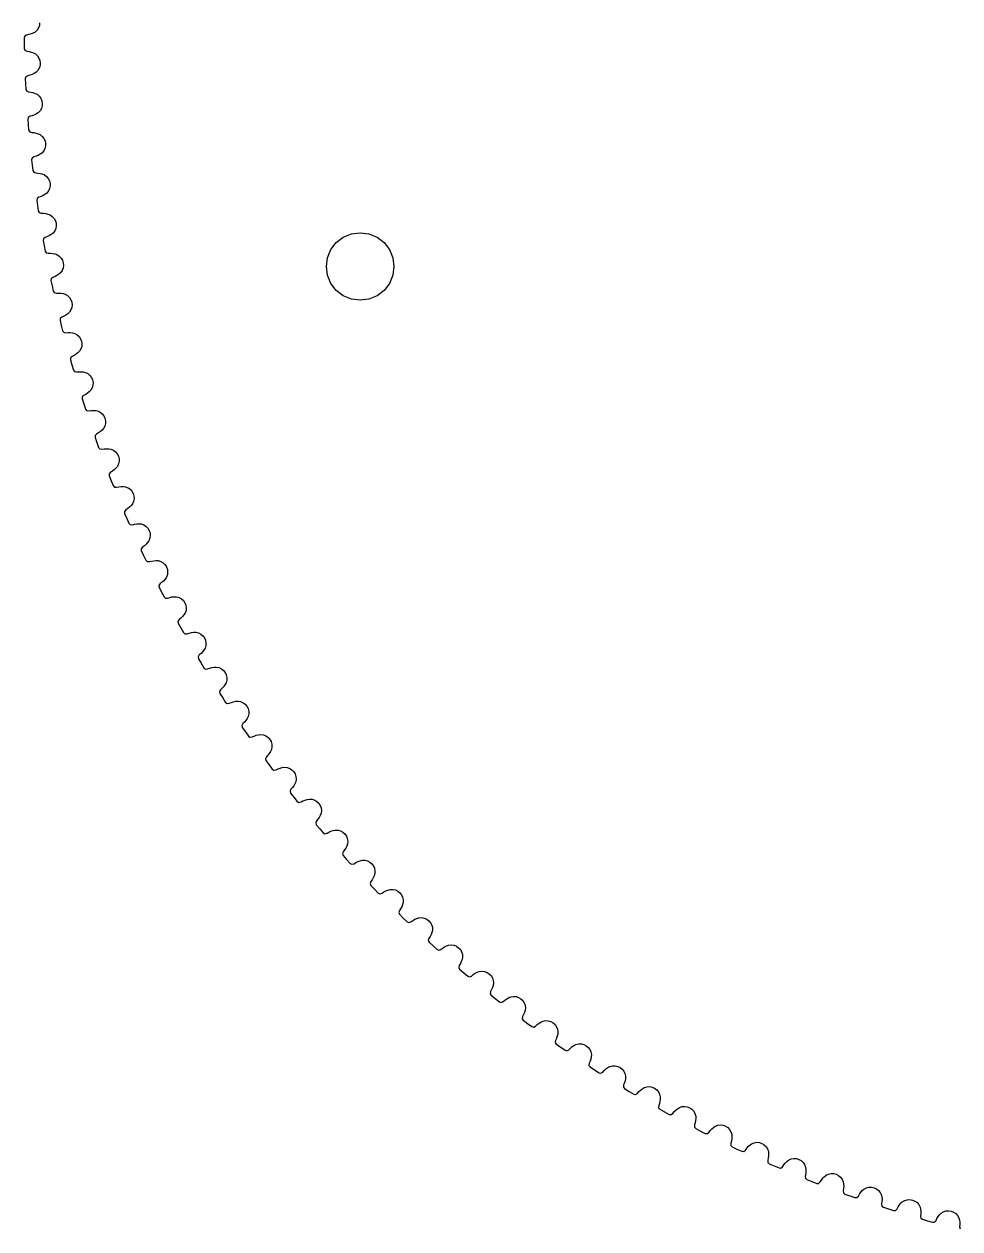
# Model space of a CAD drawing. Header units: metres. Extents: x -61 to 61, y -61 to 61.
# Drawn here: x -60.9 to -15.1, y -58.9 to -0.1 of the extents above; entities that cross this region are included whole.
import ezdxf

# ---------------------------------------------------------------- set-up
doc = ezdxf.new("R2010")
doc.units = ezdxf.units.M

msp = doc.modelspace()

# ---------------------------------------------------------------- linework, layer by layer
for p, q in [((-60.097, 0), (-60.1115, -0.12726)), ((-60.6231, -0.57855), (-60.731, -0.5983)), ((-60.5184, -0.54715), (-60.6231, -0.57855)), ((-60.4177, -0.50464), (-60.5184, -0.54715)), ((-60.3217, -0.45155), (-60.4177, -0.50464)), ((-60.2246, -0.35822), (-60.3217, -0.45155)), ((-60.1542, -0.2484), (-60.2246, -0.35822)), ((-60.1115, -0.12726), (-60.1542, -0.2484)), ((-60.8243, -0.64787), (-60.8566, -0.73399)), ((-60.8566, -0.73399), (-60.8533, -0.99579)), ((-60.8533, -0.99579), (-60.848, -1.25754)), ((-60.731, -0.5983), (-60.8243, -0.64787)), ((-60.848, -1.25754), (-60.8129, -1.34258)), ((-60.8129, -1.34258), (-60.718, -1.38908)), ((-60.718, -1.38908), (-60.6095, -1.40529)), ((-60.6095, -1.40529), (-60.5039, -1.43324)), ((-60.5039, -1.43324), (-60.4019, -1.47244)), ((-60.4019, -1.47244), (-60.3042, -1.52235)), ((-60.3042, -1.52235), (-60.2041, -1.61246)), ((-60.2041, -1.61246), (-60.1301, -1.71992)), ((-60.1301, -1.71992), (-60.0834, -1.8396)), ((-60.1806, -2.32851), (-60.2747, -2.42497)), ((-60.1139, -2.21645), (-60.1806, -2.32851)), ((-60.0751, -2.09398), (-60.1139, -2.21645)), ((-60.0834, -1.8396), (-60.0648, -1.96631)), ((-60.0648, -1.96631), (-60.0751, -2.09398)), ((-60.7705, -2.63763), (-60.8, -2.72478)), ((-60.8, -2.72478), (-60.7882, -2.98633)), ((-60.6789, -2.58504), (-60.7705, -2.63763)), ((-60.5717, -2.56177), (-60.6789, -2.58504)), ((-60.4681, -2.52696), (-60.5717, -2.56177)), ((-60.3689, -2.48117), (-60.4681, -2.52696)), ((-60.2747, -2.42497), (-60.3689, -2.48117)), ((-60.7882, -2.98633), (-60.7743, -3.24776)), ((-60.7743, -3.24776), (-60.7364, -3.3316)), ((-60.7364, -3.3316), (-60.6401, -3.37497)), ((-60.6401, -3.37497), (-60.5311, -3.38762)), ((-60.5311, -3.38762), (-60.4246, -3.41211)), ((-60.4246, -3.41211), (-60.3214, -3.44794)), ((-60.3214, -3.44794), (-60.2221, -3.49464)), ((-60.2221, -3.49464), (-60.119, -3.58142)), ((-60.119, -3.58142), (-60.0417, -3.6864)), ((-60.0417, -3.6864), (-59.9911, -3.80449)), ((-59.9744, -4.05846), (-60.0092, -4.18213)), ((-59.9911, -3.80449), (-59.9684, -3.93053)), ((-59.9684, -3.93053), (-59.9744, -4.05846)), ((-60.6517, -4.62457), (-60.6783, -4.71265)), ((-60.5618, -4.569), (-60.6517, -4.62457)), ((-60.4554, -4.54225), (-60.5618, -4.569)), ((-60.3531, -4.50406), (-60.4554, -4.54225)), ((-60.2554, -4.45506), (-60.3531, -4.50406)), ((-60.1631, -4.39581), (-60.2554, -4.45506)), ((-60.0722, -4.29631), (-60.1631, -4.39581)), ((-60.0092, -4.18213), (-60.0722, -4.29631)), ((-60.6783, -4.71265), (-60.6579, -4.97366)), ((-60.6579, -4.97366), (-60.6355, -5.2345)), ((-60.6355, -5.2345), (-60.5949, -5.31706)), ((-60.5949, -5.31706), (-60.4972, -5.35725)), ((-60.4972, -5.35725), (-60.3879, -5.36633)), ((-60.3879, -5.36633), (-60.2806, -5.38731)), ((-60.2806, -5.38731), (-60.1763, -5.41975)), ((-60.1763, -5.41975), (-60.0755, -5.46318)), ((-60.0755, -5.46318), (-59.9697, -5.54654)), ((-59.9697, -5.54654), (-59.8889, -5.64894)), ((-59.8889, -5.64894), (-59.8345, -5.7653)), ((-59.8345, -5.7653), (-59.8076, -5.89053)), ((-60.0773, -6.42418), (-60.1734, -6.47635)), ((-59.987, -6.36194), (-60.0773, -6.42418)), ((-59.8995, -6.25952), (-59.987, -6.36194)), ((-59.8402, -6.14334), (-59.8995, -6.25952)), ((-59.8095, -6.01859), (-59.8402, -6.14334)), ((-59.8076, -5.89053), (-59.8095, -6.01859)), ((-60.4679, -6.60657), (-60.4916, -6.69545)), ((-60.4916, -6.69545), (-60.4627, -6.95567)), ((-60.3799, -6.54808), (-60.4679, -6.60657)), ((-60.4627, -6.95567), (-60.4317, -7.21565)), ((-60.2744, -6.51785), (-60.3799, -6.54808)), ((-60.1734, -6.47635), (-60.2744, -6.51785)), ((-60.4317, -7.21565), (-60.3885, -7.29683)), ((-60.3885, -7.29683), (-60.2895, -7.3338)), ((-60.2895, -7.3338), (-60.1799, -7.33929)), ((-60.1799, -7.33929), (-60.0721, -7.35677)), ((-60.0721, -7.35677), (-59.9667, -7.38577)), ((-59.9667, -7.38577), (-59.8646, -7.42587)), ((-59.8646, -7.42587), (-59.7561, -7.50572)), ((-59.7561, -7.50572), (-59.672, -7.60542)), ((-59.672, -7.60542), (-59.6138, -7.71994)), ((-59.6626, -8.21603), (-59.7467, -8.32124)), ((-59.6072, -8.09796), (-59.6626, -8.21603)), ((-59.6138, -7.71994), (-59.5829, -7.84422)), ((-59.5806, -7.97229), (-59.6072, -8.09796)), ((-59.5829, -7.84422), (-59.5806, -7.97229)), ((-60.2193, -8.58148), (-60.2401, -8.67111)), ((-60.2401, -8.67111), (-60.2028, -8.93022)), ((-60.1333, -8.52016), (-60.2193, -8.58148)), ((-60.0289, -8.4865), (-60.1333, -8.52016)), ((-59.9293, -8.4417), (-60.0289, -8.4865)), ((-59.835, -8.38641), (-59.9293, -8.4417)), ((-59.7467, -8.32124), (-59.835, -8.38641)), ((-60.2028, -8.93022), (-60.1633, -9.18903)), ((-60.1633, -9.18903), (-60.1174, -9.26877)), ((-60.1174, -9.26877), (-60.0173, -9.30249)), ((-60.0173, -9.30249), (-59.9076, -9.3044)), ((-59.9076, -9.3044), (-59.7992, -9.31833)), ((-59.7992, -9.31833), (-59.693, -9.34387)), ((-59.693, -9.34387), (-59.5896, -9.38062)), ((-59.5896, -9.38062), (-59.4785, -9.45688)), ((-59.4785, -9.45688), (-59.3912, -9.55376)), ((-59.3912, -9.55376), (-59.3293, -9.66632)), ((-59.3293, -9.66632), (-59.2943, -9.78952)), ((-59.2878, -9.91743), (-59.3103, -10.0439)), ((-59.2943, -9.78952), (-59.2878, -9.91743)), ((-59.9063, -10.5472), (-59.9241, -10.6375)), ((-59.8223, -10.4831), (-59.9063, -10.5472)), ((-59.7191, -10.446), (-59.8223, -10.4831)), ((-59.621, -10.398), (-59.7191, -10.446)), ((-59.5285, -10.3397), (-59.621, -10.398)), ((-59.4425, -10.2717), (-59.5285, -10.3397)), ((-59.3618, -10.1637), (-59.4425, -10.2717)), ((-59.3103, -10.0439), (-59.3618, -10.1637)), ((-45.5993, -10.7389), (-45.2576, -10.4767)), ((-45.2576, -10.4767), (-44.8596, -10.3119)), ((-44.8596, -10.3119), (-44.4326, -10.2557)), ((-44.4326, -10.2557), (-44.0055, -10.3119)), ((-44.0055, -10.3119), (-43.6076, -10.4767)), ((-43.6076, -10.4767), (-43.2659, -10.7389)), ((-59.9241, -10.6375), (-59.8783, -10.8952)), ((-59.8783, -10.8952), (-59.8304, -11.1526)), ((-59.8304, -11.1526), (-59.782, -11.2308)), ((-46.0264, -11.4786), (-45.8615, -11.0807)), ((-45.8615, -11.0807), (-45.5993, -10.7389)), ((-43.2659, -10.7389), (-43.0036, -11.0807)), ((-43.0036, -11.0807), (-42.8388, -11.4786)), ((-59.782, -11.2308), (-59.6808, -11.2612)), ((-59.6808, -11.2612), (-59.5711, -11.2595)), ((-59.5711, -11.2595), (-59.4623, -11.2699)), ((-59.4623, -11.2699), (-59.3553, -11.292)), ((-59.3553, -11.292), (-59.2508, -11.3253)), ((-59.2508, -11.3253), (-59.1373, -11.3979)), ((-59.1373, -11.3979), (-59.0468, -11.4919)), ((-59.0468, -11.4919), (-58.9813, -11.6023)), ((-58.9813, -11.6023), (-58.9423, -11.7243)), ((-58.9423, -11.7243), (-58.9316, -11.852)), ((-46.0826, -11.9057), (-46.0264, -11.4786)), ((-42.8388, -11.4786), (-42.7826, -11.9057)), ((-59.2488, -12.3432), (-59.3454, -12.3944)), ((-59.1584, -12.2818), (-59.2488, -12.3432)), ((-59.0746, -12.2111), (-59.1584, -12.2818)), ((-58.9975, -12.1006), (-59.0746, -12.2111)), ((-58.9499, -11.9791), (-58.9975, -12.1006)), ((-58.9316, -11.852), (-58.9499, -11.9791)), ((-46.0264, -12.3327), (-46.0826, -11.9057)), ((-45.8615, -12.7307), (-46.0264, -12.3327)), ((-42.8388, -12.3327), (-43.0036, -12.7307)), ((-42.7826, -11.9057), (-42.8388, -12.3327)), ((-59.5292, -12.5016), (-59.544, -12.5924)), ((-59.544, -12.5924), (-59.4898, -12.8486)), ((-59.4473, -12.4348), (-59.5292, -12.5016)), ((-59.4898, -12.8486), (-59.4335, -13.1042)), ((-59.3454, -12.3944), (-59.4473, -12.4348)), ((-45.5993, -13.0724), (-45.8615, -12.7307)), ((-43.0036, -12.7307), (-43.2659, -13.0724)), ((-59.4335, -13.1042), (-59.3825, -13.1808)), ((-59.3825, -13.1808), (-59.2803, -13.2079)), ((-59.2803, -13.2079), (-59.1708, -13.2026)), ((-59.1708, -13.2026), (-59.0618, -13.2094)), ((-59.0618, -13.2094), (-58.954, -13.228)), ((-58.954, -13.228), (-58.8485, -13.2579)), ((-58.8485, -13.2579), (-58.7327, -13.3267)), ((-58.7327, -13.3267), (-58.6392, -13.4177)), ((-58.6392, -13.4177), (-58.5701, -13.5259)), ((-58.5701, -13.5259), (-58.5271, -13.6466)), ((-45.2576, -13.3346), (-45.5993, -13.0724)), ((-44.8596, -13.4995), (-45.2576, -13.3346)), ((-44.4326, -13.5557), (-44.8596, -13.4995)), ((-44.0055, -13.4995), (-44.4326, -13.5557)), ((-43.6076, -13.3346), (-44.0055, -13.4995)), ((-43.2659, -13.0724), (-43.6076, -13.3346)), ((-58.57, -14.0244), (-58.6434, -14.1374)), ((-58.5264, -13.9015), (-58.57, -14.0244)), ((-58.5271, -13.6466), (-58.5123, -13.7738)), ((-58.5123, -13.7738), (-58.5264, -13.9015)), ((-59.0882, -14.4427), (-59.1001, -14.5339)), ((-59.1001, -14.5339), (-59.0376, -14.7881)), ((-59.0086, -14.3732), (-59.0882, -14.4427)), ((-58.908, -14.3295), (-59.0086, -14.3732)), ((-58.8133, -14.2751), (-58.908, -14.3295)), ((-58.7249, -14.2109), (-58.8133, -14.2751)), ((-58.6434, -14.1374), (-58.7249, -14.2109)), ((-59.0376, -14.7881), (-58.9729, -15.0418)), ((-58.9729, -15.0418), (-58.9194, -15.1167)), ((-58.9194, -15.1167), (-58.8165, -15.1404)), ((-58.8165, -15.1404), (-58.7071, -15.1316)), ((-58.7071, -15.1316), (-58.5979, -15.1348)), ((-58.5979, -15.1348), (-58.4897, -15.1498)), ((-58.4897, -15.1498), (-58.3832, -15.1762)), ((-58.3832, -15.1762), (-58.2652, -15.2413)), ((-58.2652, -15.2413), (-58.1688, -15.3291)), ((-58.1688, -15.3291), (-58.0961, -15.4351)), ((-58.0961, -15.4351), (-58.0493, -15.5542)), ((-58.0402, -15.809), (-58.0798, -15.9333)), ((-58.0493, -15.5542), (-58.0303, -15.6809)), ((-58.0303, -15.6809), (-58.0402, -15.809)), ((-58.5841, -16.3683), (-58.5929, -16.4598)), ((-58.5929, -16.4598), (-58.5221, -16.7119)), ((-58.5068, -16.2962), (-58.5841, -16.3683)), ((-58.4077, -16.2492), (-58.5068, -16.2962)), ((-58.3147, -16.1918), (-58.4077, -16.2492)), ((-58.2284, -16.1247), (-58.3147, -16.1918)), ((-58.1495, -16.0486), (-58.2284, -16.1247)), ((-58.0798, -15.9333), (-58.1495, -16.0486)), ((-58.5221, -16.7119), (-58.4492, -16.9633)), ((-58.4492, -16.9633), (-58.3933, -17.0364)), ((-58.3933, -17.0364), (-58.2896, -17.0567)), ((-58.2896, -17.0567), (-58.1806, -17.0443)), ((-58.1806, -17.0443), (-58.0714, -17.044)), ((-58.0714, -17.044), (-57.9627, -17.0554)), ((-57.9627, -17.0554), (-57.8554, -17.0784)), ((-57.8554, -17.0784), (-57.7353, -17.1395)), ((-57.7353, -17.1395), (-57.6361, -17.2241)), ((-57.6361, -17.2241), (-57.56, -17.3277)), ((-57.56, -17.3277), (-57.5093, -17.4452)), ((-57.5093, -17.4452), (-57.4861, -17.5712)), ((-57.4861, -17.5712), (-57.4919, -17.6995)), ((-57.9422, -18.2018), (-58.0171, -18.2763)), ((-57.8447, -18.1516), (-57.9422, -18.2018)), ((-57.7537, -18.0912), (-57.8447, -18.1516)), ((-57.6697, -18.0212), (-57.7537, -18.0912)), ((-57.5932, -17.9426), (-57.6697, -18.0212)), ((-57.5273, -17.8251), (-57.5932, -17.9426)), ((-57.4919, -17.6995), (-57.5273, -17.8251)), ((-58.0171, -18.2763), (-58.023, -18.3681)), ((-58.023, -18.3681), (-57.944, -18.6177)), ((-57.944, -18.6177), (-57.8629, -18.8666)), ((-57.8629, -18.8666), (-57.8046, -18.9378)), ((-57.8046, -18.9378), (-57.7003, -18.9548)), ((-57.7003, -18.9548), (-57.5918, -18.9388)), ((-57.5918, -18.9388), (-57.4826, -18.9349)), ((-57.4826, -18.9349), (-57.3736, -18.9428)), ((-57.3736, -18.9428), (-57.2656, -18.9622)), ((-57.2656, -18.9622), (-57.1436, -19.0193)), ((-57.1436, -19.0193), (-57.0417, -19.1007)), ((-57.0417, -19.1007), (-56.9623, -19.2017)), ((-56.9623, -19.2017), (-56.9077, -19.3176)), ((-56.9077, -19.3176), (-56.8804, -19.4427)), ((-57.1308, -19.9711), (-57.2198, -20.0345)), ((-57.0492, -19.8985), (-57.1308, -19.9711)), ((-56.9753, -19.8174), (-57.0492, -19.8985)), ((-56.9133, -19.6978), (-56.9753, -19.8174)), ((-56.882, -19.5712), (-56.9133, -19.6978)), ((-56.8804, -19.4427), (-56.882, -19.5712)), ((-57.3881, -20.1648), (-57.391, -20.2568)), ((-57.391, -20.2568), (-57.3038, -20.5036)), ((-57.3157, -20.0879), (-57.3881, -20.1648)), ((-57.2198, -20.0345), (-57.3157, -20.0879)), ((-57.3038, -20.5036), (-57.2146, -20.7497)), ((-57.2146, -20.7497), (-57.154, -20.819)), ((-57.154, -20.819), (-57.0492, -20.8325)), ((-57.0492, -20.8325), (-56.9413, -20.813)), ((-56.9413, -20.813), (-56.8323, -20.8055)), ((-56.8323, -20.8055), (-56.7231, -20.8098)), ((-56.7231, -20.8098), (-56.6145, -20.8257)), ((-56.6145, -20.8257), (-56.4907, -20.8788)), ((-56.4907, -20.8788), (-56.3862, -20.9568)), ((-56.3862, -20.9568), (-56.3035, -21.0552)), ((-56.3035, -21.0552), (-56.2452, -21.1692)), ((-56.2452, -21.1692), (-56.2139, -21.2934)), ((-56.3676, -21.7544), (-56.4468, -21.8297)), ((-56.2964, -21.6709), (-56.3676, -21.7544)), ((-56.2384, -21.5494), (-56.2964, -21.6709)), ((-56.2112, -21.4218), (-56.2384, -21.5494)), ((-56.2139, -21.2934), (-56.2112, -21.4218)), ((-56.6277, -21.9524), (-56.6976, -22.0317)), ((-56.6976, -22.0317), (-56.6974, -22.1237)), ((-56.6974, -22.1237), (-56.6022, -22.3676)), ((-56.5337, -21.896), (-56.6277, -21.9524)), ((-56.4468, -21.8297), (-56.5337, -21.896)), ((-56.6022, -22.3676), (-56.505, -22.6107)), ((-56.505, -22.6107), (-56.4422, -22.6779)), ((-56.4422, -22.6779), (-56.3371, -22.688)), ((-56.3371, -22.688), (-56.2298, -22.6649)), ((-56.2298, -22.6649), (-56.1211, -22.6539)), ((-56.1211, -22.6539), (-56.0118, -22.6546)), ((-56.0118, -22.6546), (-55.9028, -22.6669)), ((-55.9028, -22.6669), (-55.7773, -22.716)), ((-55.7773, -22.716), (-55.6703, -22.7905)), ((-55.6703, -22.7905), (-55.5844, -22.8861)), ((-55.5844, -22.8861), (-55.5224, -22.9981)), ((-55.5572, -23.5013), (-55.6256, -23.5871)), ((-55.5032, -23.3779), (-55.5572, -23.5013)), ((-55.5224, -22.9981), (-55.487, -23.1212)), ((-55.4802, -23.2495), (-55.5032, -23.3779)), ((-55.487, -23.1212), (-55.4802, -23.2495)), ((-55.8791, -23.7935), (-55.9464, -23.875)), ((-55.9464, -23.875), (-55.9432, -23.9669)), ((-55.9432, -23.9669), (-55.8401, -24.2076)), ((-55.787, -23.7339), (-55.8791, -23.7935)), ((-55.7023, -23.6649), (-55.787, -23.7339)), ((-55.6256, -23.5871), (-55.7023, -23.6649)), ((-55.8401, -24.2076), (-55.735, -24.4473)), ((-55.735, -24.4473), (-55.67, -24.5125)), ((-55.67, -24.5125), (-55.5646, -24.5191)), ((-55.5646, -24.5191), (-55.4581, -24.4926)), ((-55.4581, -24.4926), (-55.3499, -24.478)), ((-55.3499, -24.478), (-55.2406, -24.4752)), ((-55.2406, -24.4752), (-55.1313, -24.4839)), ((-55.1313, -24.4839), (-55.0042, -24.5288)), ((-55.0042, -24.5288), (-54.8948, -24.5998)), ((-54.8948, -24.5998), (-54.8059, -24.6925)), ((-54.8059, -24.6925), (-54.7402, -24.8025)), ((-54.7585, -25.3065), (-54.8241, -25.3945)), ((-54.7085, -25.1814), (-54.7585, -25.3065)), ((-54.7402, -24.8025), (-54.7008, -24.9243)), ((-54.6898, -25.0523), (-54.7085, -25.1814)), ((-54.7008, -24.9243), (-54.6898, -25.0523)), ((-55.0707, -25.6091), (-55.1353, -25.6927)), ((-55.1353, -25.6927), (-55.1291, -25.7845)), ((-55.1291, -25.7845), (-55.0181, -26.0216)), ((-54.9806, -25.5465), (-55.0707, -25.6091)), ((-54.8982, -25.4748), (-54.9806, -25.5465)), ((-54.8241, -25.3945), (-54.8982, -25.4748)), ((-55.0181, -26.0216), (-54.9052, -26.2579)), ((-54.9052, -26.2579), (-54.8382, -26.3208)), ((-54.8382, -26.3208), (-54.7326, -26.324)), ((-54.7326, -26.324), (-54.6271, -26.294)), ((-54.6271, -26.294), (-54.5193, -26.2759)), ((-54.5193, -26.2759), (-54.4102, -26.2695)), ((-54.4102, -26.2695), (-54.3006, -26.2746)), ((-54.3006, -26.2746), (-54.1722, -26.3154)), ((-54.1722, -26.3154), (-54.0605, -26.3827)), ((-54.0605, -26.3827), (-53.9686, -26.4725)), ((-53.9686, -26.4725), (-53.8994, -26.5802)), ((-53.8553, -26.9579), (-53.9012, -27.0846)), ((-53.8994, -26.5802), (-53.856, -26.7007)), ((-53.856, -26.7007), (-53.8408, -26.8283)), ((-53.8408, -26.8283), (-53.8553, -26.9579)), ((-54.2033, -27.3972), (-54.2651, -27.4829)), ((-54.2651, -27.4829), (-54.256, -27.5745)), ((-54.256, -27.5745), (-54.1373, -27.8078)), ((-54.1153, -27.3318), (-54.2033, -27.3972)), ((-54.0353, -27.2573), (-54.1153, -27.3318)), ((-53.9638, -27.1747), (-54.0353, -27.2573)), ((-53.9012, -27.0846), (-53.9638, -27.1747)), ((-54.1373, -27.8078), (-54.0167, -28.0403)), ((-54.0167, -28.0403), (-53.9476, -28.101)), ((-53.9476, -28.101), (-53.842, -28.1007)), ((-53.842, -28.1007), (-53.7375, -28.0673)), ((-53.7375, -28.0673), (-53.6304, -28.0456)), ((-53.6304, -28.0456), (-53.5216, -28.0357)), ((-53.5216, -28.0357), (-53.4119, -28.0372)), ((-53.4119, -28.0372), (-53.2822, -28.0737)), ((-53.2822, -28.0737), (-53.1684, -28.1374)), ((-53.1684, -28.1374), (-53.0736, -28.2241)), ((-53.0736, -28.2241), (-53.0008, -28.3295)), ((-52.9862, -28.8337), (-53.0458, -28.9258)), ((-53.0008, -28.3295), (-52.9536, -28.4486)), ((-52.9445, -28.7056), (-52.9862, -28.8337)), ((-52.9536, -28.4486), (-52.9342, -28.5756)), ((-52.9342, -28.5756), (-52.9445, -28.7056)), ((-53.2779, -29.156), (-53.3368, -29.2437)), ((-53.3368, -29.2437), (-53.3247, -29.3349)), ((-53.3247, -29.3349), (-53.1984, -29.5643)), ((-53.192, -29.0878), (-53.2779, -29.156)), ((-53.1146, -29.0107), (-53.192, -29.0878)), ((-53.0458, -28.9258), (-53.1146, -29.0107)), ((-53.1984, -29.5643), (-53.0703, -29.7926)), ((-53.0703, -29.7926), (-52.9993, -29.8511)), ((-52.9993, -29.8511), (-52.8937, -29.8473)), ((-52.8937, -29.8473), (-52.7904, -29.8105)), ((-52.7904, -29.8105), (-52.6841, -29.7854)), ((-52.6841, -29.7854), (-52.5756, -29.7718)), ((-52.5756, -29.7718), (-52.4659, -29.7698)), ((-52.4659, -29.7698), (-52.3351, -29.8021)), ((-52.3351, -29.8021), (-52.2193, -29.862)), ((-52.2193, -29.862), (-52.1217, -29.9455)), ((-52.1217, -29.9455), (-52.0455, -30.0485)), ((-52.0144, -30.5519), (-52.071, -30.6459)), ((-52.0455, -30.0485), (-51.9944, -30.1659)), ((-51.9769, -30.4225), (-52.0144, -30.5519)), ((-51.9944, -30.1659), (-51.9709, -30.2922)), ((-51.9709, -30.2922), (-51.9769, -30.4225)), ((-52.2954, -30.8836), (-52.3514, -30.9732)), ((-52.3514, -30.9732), (-52.3363, -31.0639)), ((-52.3363, -31.0639), (-52.2026, -31.2891)), ((-52.2118, -30.8126), (-52.2954, -30.8836)), ((-52.1369, -30.7331), (-52.2118, -30.8126)), ((-52.071, -30.6459), (-52.1369, -30.7331)), ((-52.2026, -31.2891), (-52.0671, -31.513)), ((-52.0671, -31.513), (-51.9942, -31.5692)), ((-51.9942, -31.5692), (-51.8888, -31.562)), ((-51.8888, -31.562), (-51.7868, -31.5218)), ((-51.7868, -31.5218), (-51.6813, -31.4932)), ((-51.6813, -31.4932), (-51.5733, -31.4761)), ((-51.5733, -31.4761), (-51.4638, -31.4705)), ((-51.4638, -31.4705), (-51.332, -31.4985)), ((-51.332, -31.4985), (-51.2143, -31.5546)), ((-51.2143, -31.5546), (-51.114, -31.6349)), ((-51.114, -31.6349), (-51.0345, -31.7353)), ((-51.0345, -31.7353), (-50.9796, -31.851)), ((-51.0404, -32.3332), (-51.1035, -32.4225)), ((-50.9869, -32.2374), (-51.0404, -32.3332)), ((-50.9537, -32.1069), (-50.9869, -32.2374)), ((-50.9796, -31.851), (-50.9519, -31.9764)), ((-50.9519, -31.9764), (-50.9537, -32.1069)), ((-51.2569, -32.5781), (-51.31, -32.6695)), ((-51.31, -32.6695), (-51.2919, -32.7597)), ((-51.2919, -32.7597), (-51.1509, -32.9803)), ((-51.1757, -32.5044), (-51.2569, -32.5781)), ((-51.1035, -32.4225), (-51.1757, -32.5044)), ((-51.1509, -32.9803), (-51.0082, -33.1998)), ((-51.0082, -33.1998), (-50.9335, -33.2535)), ((-50.9335, -33.2535), (-50.8284, -33.2428)), ((-50.8284, -33.2428), (-50.7277, -33.1993)), ((-50.7277, -33.1993), (-50.6232, -33.1673)), ((-50.6232, -33.1673), (-50.5159, -33.1467)), ((-50.5159, -33.1467), (-50.4066, -33.1375)), ((-50.4066, -33.1375), (-50.2739, -33.1611)), ((-50.2739, -33.1611), (-50.1544, -33.2133)), ((-50.1544, -33.2133), (-50.0516, -33.2903)), ((-50.0516, -33.2903), (-49.9688, -33.3881)), ((-49.9688, -33.3881), (-49.9102, -33.502)), ((-49.9102, -33.502), (-49.8784, -33.6264)), ((-50.0153, -34.0772), (-50.0848, -34.1614)), ((-49.9551, -33.9859), (-50.0153, -34.0772)), ((-49.9048, -33.8884), (-49.9551, -33.9859)), ((-49.8759, -33.7568), (-49.9048, -33.8884)), ((-49.8784, -33.6264), (-49.8759, -33.7568)), ((-50.1636, -34.2378), (-50.2136, -34.3308)), ((-50.2136, -34.3308), (-50.1926, -34.4204)), ((-50.1926, -34.4204), (-50.0445, -34.6363)), ((-50.0848, -34.1614), (-50.1636, -34.2378)), ((-50.0445, -34.6363), (-49.8946, -34.851)), ((-49.8946, -34.851), (-49.8182, -34.9022)), ((-49.8182, -34.9022), (-49.7135, -34.8881)), ((-49.7135, -34.8881), (-49.6143, -34.8413)), ((-49.6143, -34.8413), (-49.5109, -34.8059)), ((-49.5109, -34.8059), (-49.4043, -34.7818)), ((-49.4043, -34.7818), (-49.2953, -34.769)), ((-49.2953, -34.769), (-49.162, -34.7883)), ((-49.162, -34.7883), (-49.0408, -34.8366)), ((-49.0408, -34.8366), (-48.9355, -34.9101)), ((-48.9355, -34.9101), (-48.8497, -35.0052)), ((-48.8497, -35.0052), (-48.7873, -35.117)), ((-48.7873, -35.117), (-48.7515, -35.2404)), ((-48.7515, -35.2404), (-48.7447, -35.3706)), ((-49.0165, -35.8607), (-49.0634, -35.9554)), ((-48.9403, -35.7819), (-49.0165, -35.8607)), ((-48.8735, -35.6954), (-48.9403, -35.7819)), ((-48.8164, -35.6022), (-48.8735, -35.6954)), ((-48.7693, -35.5031), (-48.8164, -35.6022)), ((-48.7447, -35.3706), (-48.7693, -35.5031)), ((-49.0634, -35.9554), (-49.0395, -36.0442)), ((-49.0395, -36.0442), (-48.8844, -36.2551)), ((-48.8844, -36.2551), (-48.7276, -36.4648)), ((-48.7276, -36.4648), (-48.6495, -36.5135)), ((-48.5453, -36.496), (-48.4477, -36.446)), ((-48.4477, -36.446), (-48.3456, -36.4072)), ((-48.3456, -36.4072), (-48.2398, -36.3796)), ((-48.2398, -36.3796), (-48.1313, -36.3633)), ((-48.1313, -36.3633), (-47.9974, -36.3782)), ((-47.9974, -36.3782), (-47.8748, -36.4225)), ((-47.8748, -36.4225), (-47.7671, -36.4926)), ((-48.6495, -36.5135), (-48.5453, -36.496)), ((-47.7671, -36.4926), (-47.6782, -36.5847)), ((-47.6782, -36.5847), (-47.6122, -36.6945)), ((-47.6122, -36.6945), (-47.5723, -36.8166)), ((-47.5613, -36.9466), (-47.5816, -37.0798)), ((-47.5723, -36.8166), (-47.5613, -36.9466)), ((-47.8169, -37.4453), (-47.8607, -37.5415)), ((-47.8607, -37.5415), (-47.8339, -37.6294)), ((-47.8339, -37.6294), (-47.672, -37.8352)), ((-47.7433, -37.364), (-47.8169, -37.4453)), ((-47.6794, -37.2754), (-47.7433, -37.364)), ((-47.6254, -37.1803), (-47.6794, -37.2754)), ((-47.5816, -37.0798), (-47.6254, -37.1803)), ((-47.672, -37.8352), (-47.5084, -38.0396)), ((-47.5084, -38.0396), (-47.4288, -38.0857)), ((-47.4288, -38.0857), (-47.3252, -38.0648)), ((-47.3252, -38.0648), (-47.2293, -38.0116)), ((-47.2293, -38.0116), (-47.1285, -37.9695)), ((-47.1285, -37.9695), (-47.0237, -37.9385)), ((-47.0237, -37.9385), (-46.9158, -37.9187)), ((-46.9158, -37.9187), (-46.7815, -37.9292)), ((-46.7815, -37.9292), (-46.6574, -37.9694)), ((-46.6574, -37.9694), (-46.5475, -38.0359)), ((-46.5475, -38.0359), (-46.4556, -38.1252)), ((-46.4556, -38.1252), (-46.386, -38.2327)), ((-46.386, -38.2327), (-46.3423, -38.3534)), ((-46.4343, -38.8154), (-46.4952, -38.9061)), ((-46.3834, -38.7187), (-46.4343, -38.8154)), ((-46.3429, -38.6168), (-46.3834, -38.7187)), ((-46.327, -38.483), (-46.3429, -38.6168)), ((-46.3423, -38.3534), (-46.327, -38.483)), ((-46.5661, -38.9898), (-46.6068, -39.0873)), ((-46.6068, -39.0873), (-46.5771, -39.1744)), ((-46.5771, -39.1744), (-46.4085, -39.3747)), ((-46.4952, -38.9061), (-46.5661, -38.9898)), ((-46.4085, -39.3747), (-46.2384, -39.5736)), ((-46.2384, -39.5736), (-46.1573, -39.6171)), ((-46.1573, -39.6171), (-46.0544, -39.5929)), ((-46.0544, -39.5929), (-45.9603, -39.5366)), ((-45.9603, -39.5366), (-45.8609, -39.4912)), ((-45.8609, -39.4912), (-45.7572, -39.4568)), ((-45.7572, -39.4568), (-45.65, -39.4334)), ((-45.65, -39.4334), (-45.5154, -39.4395)), ((-45.5154, -39.4395), (-45.3901, -39.4757)), ((-45.3901, -39.4757), (-45.2781, -39.5386)), ((-45.2781, -39.5386), (-45.1833, -39.6247)), ((-45.1833, -39.6247), (-45.1103, -39.7299)), ((-45.1103, -39.7299), (-45.0625, -39.8492)), ((-45.0625, -39.8492), (-45.043, -39.9781)), ((-45.043, -39.9781), (-45.0546, -40.1124)), ((-45.2655, -40.4925), (-45.3029, -40.5913)), ((-45.3029, -40.5913), (-45.2704, -40.6774)), ((-45.1974, -40.4065), (-45.2655, -40.4925)), ((-45.1394, -40.3139), (-45.1974, -40.4065)), ((-45.0917, -40.2156), (-45.1394, -40.3139)), ((-45.0546, -40.1124), (-45.0917, -40.2156)), ((-45.2704, -40.6774), (-45.0954, -40.8721)), ((-45.0954, -40.8721), (-44.9187, -41.0654)), ((-44.9187, -41.0654), (-44.8363, -41.1061)), ((-44.8363, -41.1061), (-44.7343, -41.0785)), ((-44.7343, -41.0785), (-44.6421, -41.0192)), ((-44.6421, -41.0192), (-44.5443, -40.9706)), ((-44.5443, -40.9706), (-44.4417, -40.9328)), ((-44.4417, -40.9328), (-44.3353, -40.9059)), ((-44.3353, -40.9059), (-44.2006, -40.9076)), ((-44.2006, -40.9076), (-44.0742, -40.9397)), ((-44.0742, -40.9397), (-43.9602, -40.9988)), ((-43.9602, -40.9988), (-43.8627, -41.0819)), ((-43.8627, -41.0819), (-43.7862, -41.1846)), ((-43.7862, -41.1846), (-43.7346, -41.3022)), ((-43.7962, -41.7693), (-43.8511, -41.8637)), ((-43.7518, -41.6694), (-43.7962, -41.7693)), ((-43.718, -41.565), (-43.7518, -41.6694)), ((-43.7346, -41.3022), (-43.7109, -41.4305)), ((-43.7109, -41.4305), (-43.718, -41.565)), ((-43.9164, -41.9519), (-43.9506, -42.0519)), ((-43.9506, -42.0519), (-43.9153, -42.1368)), ((-43.8511, -41.8637), (-43.9164, -41.9519)), ((-43.9153, -42.1368), (-43.7339, -42.3257)), ((-43.7339, -42.3257), (-43.5511, -42.513)), ((-43.1799, -42.4061), (-43.0786, -42.365)), ((-43.0786, -42.365), (-42.9732, -42.3346)), ((-42.9732, -42.3346), (-42.8385, -42.3319)), ((-42.8385, -42.3319), (-42.7111, -42.3598)), ((-42.7111, -42.3598), (-42.5952, -42.4152)), ((-43.5511, -42.513), (-43.4674, -42.5511)), ((-43.4674, -42.5511), (-43.3663, -42.5202)), ((-43.3663, -42.5202), (-43.2761, -42.4579)), ((-43.2761, -42.4579), (-43.1799, -42.4061)), ((-42.5952, -42.4152), (-42.495, -42.495)), ((-42.495, -42.495), (-42.4152, -42.5952)), ((-42.4152, -42.5952), (-42.3598, -42.7111)), ((-42.3598, -42.7111), (-42.3319, -42.8385)), ((-42.3319, -42.8385), (-42.3346, -42.9732)), ((-42.5202, -43.3663), (-42.5511, -43.4674)), ((-42.5511, -43.4674), (-42.513, -43.5511)), ((-42.4579, -43.2761), (-42.5202, -43.3663)), ((-42.513, -43.5511), (-42.3257, -43.7339)), ((-42.4061, -43.1799), (-42.4579, -43.2761)), ((-42.365, -43.0786), (-42.4061, -43.1799)), ((-42.3346, -42.9732), (-42.365, -43.0786)), ((-42.3257, -43.7339), (-42.1368, -43.9153)), ((-42.1368, -43.9153), (-42.0519, -43.9506)), ((-42.0519, -43.9506), (-41.9519, -43.9164)), ((-41.9519, -43.9164), (-41.8637, -43.8511)), ((-41.8637, -43.8511), (-41.7693, -43.7962)), ((-41.7693, -43.7962), (-41.6694, -43.7518)), ((-41.6694, -43.7518), (-41.565, -43.718)), ((-41.565, -43.718), (-41.4305, -43.7109)), ((-41.4305, -43.7109), (-41.3022, -43.7346)), ((-41.3022, -43.7346), (-41.1846, -43.7862)), ((-41.1846, -43.7862), (-41.0819, -43.8627)), ((-41.0819, -43.8627), (-40.9988, -43.9602)), ((-40.9988, -43.9602), (-40.9397, -44.0742)), ((-40.9397, -44.0742), (-40.9076, -44.2006)), ((-41.0192, -44.6421), (-41.0785, -44.7343)), ((-40.9706, -44.5443), (-41.0192, -44.6421)), ((-40.9328, -44.4417), (-40.9706, -44.5443)), ((-40.9059, -44.3353), (-40.9328, -44.4417)), ((-40.9076, -44.2006), (-40.9059, -44.3353)), ((-41.0785, -44.7343), (-41.1061, -44.8363)), ((-41.1061, -44.8363), (-41.0654, -44.9187)), ((-41.0654, -44.9187), (-40.8721, -45.0954)), ((-40.8721, -45.0954), (-40.6774, -45.2704)), ((-40.6774, -45.2704), (-40.5913, -45.3029)), ((-40.5913, -45.3029), (-40.4925, -45.2655)), ((-40.4925, -45.2655), (-40.4065, -45.1974)), ((-40.4065, -45.1974), (-40.3139, -45.1394)), ((-40.3139, -45.1394), (-40.2156, -45.0917)), ((-40.2156, -45.0917), (-40.1124, -45.0546)), ((-40.1124, -45.0546), (-39.9781, -45.043)), ((-39.9781, -45.043), (-39.8492, -45.0625)), ((-39.8492, -45.0625), (-39.7299, -45.1103)), ((-39.7299, -45.1103), (-39.6247, -45.1833)), ((-39.6247, -45.1833), (-39.5386, -45.2781)), ((-39.5386, -45.2781), (-39.4757, -45.3901)), ((-39.4912, -45.8609), (-39.5366, -45.9603)), ((-39.4568, -45.7572), (-39.4912, -45.8609)), ((-39.4757, -45.3901), (-39.4395, -45.5154)), ((-39.4334, -45.65), (-39.4568, -45.7572)), ((-39.4395, -45.5154), (-39.4334, -45.65)), ((-39.5929, -46.0544), (-39.6171, -46.1573)), ((-39.6171, -46.1573), (-39.5736, -46.2384)), ((-39.5366, -45.9603), (-39.5929, -46.0544)), ((-39.5736, -46.2384), (-39.3747, -46.4085)), ((-39.3747, -46.4085), (-39.1744, -46.5771)), ((-38.9898, -46.5661), (-38.9061, -46.4952)), ((-38.9061, -46.4952), (-38.8154, -46.4343)), ((-38.8154, -46.4343), (-38.7187, -46.3834)), ((-38.7187, -46.3834), (-38.6168, -46.3429)), ((-38.6168, -46.3429), (-38.483, -46.327)), ((-38.483, -46.327), (-38.3534, -46.3423)), ((-38.3534, -46.3423), (-38.2327, -46.386)), ((-38.2327, -46.386), (-38.1252, -46.4556)), ((-38.1252, -46.4556), (-38.0359, -46.5475)), ((-39.1744, -46.5771), (-39.0873, -46.6068)), ((-39.0873, -46.6068), (-38.9898, -46.5661)), ((-38.0359, -46.5475), (-37.9694, -46.6574)), ((-37.9385, -47.0237), (-37.9695, -47.1285)), ((-37.9694, -46.6574), (-37.9292, -46.7815)), ((-37.9187, -46.9158), (-37.9385, -47.0237)), ((-37.9292, -46.7815), (-37.9187, -46.9158)), ((-38.0648, -47.3252), (-38.0857, -47.4288)), ((-38.0857, -47.4288), (-38.0396, -47.5084)), ((-38.0116, -47.2293), (-38.0648, -47.3252)), ((-38.0396, -47.5084), (-37.8352, -47.672)), ((-37.9695, -47.1285), (-38.0116, -47.2293)), ((-37.8352, -47.672), (-37.6294, -47.8339)), ((-37.2754, -47.6794), (-37.1803, -47.6254)), ((-37.1803, -47.6254), (-37.0798, -47.5816)), ((-37.0798, -47.5816), (-36.9466, -47.5613)), ((-36.9466, -47.5613), (-36.8166, -47.5723)), ((-36.8166, -47.5723), (-36.6945, -47.6122)), ((-36.6945, -47.6122), (-36.5847, -47.6782)), ((-37.6294, -47.8339), (-37.5415, -47.8607)), ((-37.5415, -47.8607), (-37.4453, -47.8169)), ((-37.4453, -47.8169), (-37.364, -47.7433)), ((-37.364, -47.7433), (-37.2754, -47.6794)), ((-36.5847, -47.6782), (-36.4926, -47.7671)), ((-36.4926, -47.7671), (-36.4225, -47.8748)), ((-36.4225, -47.8748), (-36.3782, -47.9974)), ((-36.3796, -48.2398), (-36.4072, -48.3456)), ((-36.3633, -48.1313), (-36.3796, -48.2398)), ((-36.3782, -47.9974), (-36.3633, -48.1313)), ((-36.496, -48.5453), (-36.5135, -48.6495)), ((-36.5135, -48.6495), (-36.4648, -48.7276)), ((-36.446, -48.4477), (-36.496, -48.5453)), ((-36.4648, -48.7276), (-36.2551, -48.8844)), ((-36.4072, -48.3456), (-36.446, -48.4477)), ((-35.6954, -48.8735), (-35.6022, -48.8164)), ((-35.6022, -48.8164), (-35.5031, -48.7693)), ((-35.5031, -48.7693), (-35.3706, -48.7447)), ((-35.3706, -48.7447), (-35.2404, -48.7515)), ((-35.2404, -48.7515), (-35.117, -48.7873)), ((-35.117, -48.7873), (-35.0052, -48.8497)), ((-35.0052, -48.8497), (-34.9101, -48.9355)), ((-36.2551, -48.8844), (-36.0442, -49.0395)), ((-36.0442, -49.0395), (-35.9554, -49.0634)), ((-35.9554, -49.0634), (-35.8607, -49.0165)), ((-35.8607, -49.0165), (-35.7819, -48.9403)), ((-35.7819, -48.9403), (-35.6954, -48.8735)), ((-34.9101, -48.9355), (-34.8366, -49.0408)), ((-34.8366, -49.0408), (-34.7883, -49.162)), ((-34.7818, -49.4043), (-34.8059, -49.5109)), ((-34.7883, -49.162), (-34.769, -49.2953)), ((-34.769, -49.2953), (-34.7818, -49.4043)), ((-34.8881, -49.7135), (-34.9022, -49.8182)), ((-34.9022, -49.8182), (-34.851, -49.8946)), ((-34.8413, -49.6143), (-34.8881, -49.7135)), ((-34.851, -49.8946), (-34.6363, -50.0445)), ((-34.8059, -49.5109), (-34.8413, -49.6143)), ((-34.1614, -50.0848), (-34.0772, -50.0153)), ((-34.0772, -50.0153), (-33.9859, -49.9551)), ((-33.9859, -49.9551), (-33.8884, -49.9048)), ((-33.8884, -49.9048), (-33.7568, -49.8759)), ((-33.7568, -49.8759), (-33.6264, -49.8784)), ((-33.6264, -49.8784), (-33.502, -49.9102)), ((-33.502, -49.9102), (-33.3881, -49.9688)), ((-33.3881, -49.9688), (-33.2903, -50.0516)), ((-34.6363, -50.0445), (-34.4204, -50.1926)), ((-34.4204, -50.1926), (-34.3308, -50.2136)), ((-34.3308, -50.2136), (-34.2378, -50.1636)), ((-34.2378, -50.1636), (-34.1614, -50.0848)), ((-33.2903, -50.0516), (-33.2133, -50.1544)), ((-33.2133, -50.1544), (-33.1611, -50.2739)), ((-33.1467, -50.5159), (-33.1673, -50.6232)), ((-33.1611, -50.2739), (-33.1375, -50.4066)), ((-33.1375, -50.4066), (-33.1467, -50.5159)), ((-33.2428, -50.8284), (-33.2535, -50.9335)), ((-33.2535, -50.9335), (-33.1998, -51.0082)), ((-33.1993, -50.7277), (-33.2428, -50.8284)), ((-33.1998, -51.0082), (-32.9803, -51.1509)), ((-33.1673, -50.6232), (-33.1993, -50.7277)), ((-32.9803, -51.1509), (-32.7597, -51.2919)), ((-32.5781, -51.2569), (-32.5044, -51.1757)), ((-32.5044, -51.1757), (-32.4225, -51.1035)), ((-32.4225, -51.1035), (-32.3332, -51.0404)), ((-32.3332, -51.0404), (-32.2374, -50.9869)), ((-32.2374, -50.9869), (-32.1069, -50.9537)), ((-32.1069, -50.9537), (-31.9764, -50.9519)), ((-31.9764, -50.9519), (-31.851, -50.9796)), ((-31.851, -50.9796), (-31.7353, -51.0345)), ((-31.7353, -51.0345), (-31.6349, -51.114)), ((-31.6349, -51.114), (-31.5546, -51.2143)), ((-32.7597, -51.2919), (-32.6695, -51.31)), ((-32.6695, -51.31), (-32.5781, -51.2569)), ((-31.5218, -51.7868), (-31.562, -51.8888)), ((-31.5546, -51.2143), (-31.4985, -51.332)), ((-31.4932, -51.6813), (-31.5218, -51.7868)), ((-31.4985, -51.332), (-31.4705, -51.4638)), ((-31.4761, -51.5733), (-31.4932, -51.6813)), ((-31.4705, -51.4638), (-31.4761, -51.5733)), ((-31.562, -51.8888), (-31.5692, -51.9942)), ((-31.5692, -51.9942), (-31.513, -52.0671)), ((-31.513, -52.0671), (-31.2891, -52.2026)), ((-31.2891, -52.2026), (-31.0639, -52.3363)), ((-31.0639, -52.3363), (-30.9732, -52.3514)), ((-30.9732, -52.3514), (-30.8836, -52.2954)), ((-30.8836, -52.2954), (-30.8126, -52.2118)), ((-30.8126, -52.2118), (-30.7331, -52.1369)), ((-30.7331, -52.1369), (-30.6459, -52.071)), ((-30.6459, -52.071), (-30.5519, -52.0144)), ((-30.5519, -52.0144), (-30.4225, -51.9769)), ((-30.4225, -51.9769), (-30.2922, -51.9709)), ((-30.2922, -51.9709), (-30.1659, -51.9944)), ((-30.1659, -51.9944), (-30.0485, -52.0455)), ((-30.0485, -52.0455), (-29.9455, -52.1217)), ((-29.9455, -52.1217), (-29.862, -52.2193)), ((-29.862, -52.2193), (-29.8021, -52.3351)), ((-29.8021, -52.3351), (-29.7698, -52.4659)), ((-29.8473, -52.8937), (-29.8511, -52.9993)), ((-29.8105, -52.7904), (-29.8473, -52.8937)), ((-29.7854, -52.6841), (-29.8105, -52.7904)), ((-29.7718, -52.5756), (-29.7854, -52.6841)), ((-29.7698, -52.4659), (-29.7718, -52.5756)), ((-28.8337, -52.9862), (-28.7056, -52.9445)), ((-28.7056, -52.9445), (-28.5756, -52.9342)), ((-28.5756, -52.9342), (-28.4486, -52.9536)), ((-28.4486, -52.9536), (-28.3295, -53.0008)), ((-29.8511, -52.9993), (-29.7926, -53.0703)), ((-29.7926, -53.0703), (-29.5643, -53.1984)), ((-29.5643, -53.1984), (-29.3349, -53.3247)), ((-29.3349, -53.3247), (-29.2437, -53.3368)), ((-29.2437, -53.3368), (-29.156, -53.2779)), ((-29.156, -53.2779), (-29.0878, -53.192)), ((-29.0878, -53.192), (-29.0107, -53.1146)), ((-29.0107, -53.1146), (-28.9258, -53.0458)), ((-28.9258, -53.0458), (-28.8337, -52.9862)), ((-28.3295, -53.0008), (-28.2241, -53.0736)), ((-28.2241, -53.0736), (-28.1374, -53.1684)), ((-28.1374, -53.1684), (-28.0737, -53.2822)), ((-28.0737, -53.2822), (-28.0372, -53.4119)), ((-28.0357, -53.5216), (-28.0456, -53.6304)), ((-28.0372, -53.4119), (-28.0357, -53.5216)), ((-28.1007, -53.842), (-28.101, -53.9476)), ((-28.101, -53.9476), (-28.0403, -54.0167)), ((-28.0673, -53.7375), (-28.1007, -53.842)), ((-28.0456, -53.6304), (-28.0673, -53.7375)), ((-28.0403, -54.0167), (-27.8078, -54.1373)), ((-27.8078, -54.1373), (-27.5745, -54.256)), ((-27.3972, -54.2033), (-27.3318, -54.1153)), ((-27.3318, -54.1153), (-27.2573, -54.0353)), ((-27.2573, -54.0353), (-27.1747, -53.9638)), ((-27.1747, -53.9638), (-27.0846, -53.9012)), ((-27.0846, -53.9012), (-26.9579, -53.8553)), ((-26.9579, -53.8553), (-26.8283, -53.8408)), ((-26.8283, -53.8408), (-26.7007, -53.856)), ((-26.7007, -53.856), (-26.5802, -53.8994)), ((-26.5802, -53.8994), (-26.4725, -53.9686)), ((-26.4725, -53.9686), (-26.3827, -54.0605)), ((-26.3827, -54.0605), (-26.3154, -54.1722)), ((-27.5745, -54.256), (-27.4829, -54.2651)), ((-27.4829, -54.2651), (-27.3972, -54.2033)), ((-26.294, -54.6271), (-26.324, -54.7326)), ((-26.324, -54.7326), (-26.3208, -54.8382)), ((-26.3154, -54.1722), (-26.2746, -54.3006)), ((-26.2759, -54.5193), (-26.294, -54.6271)), ((-26.2695, -54.4102), (-26.2759, -54.5193)), ((-26.2746, -54.3006), (-26.2695, -54.4102)), ((-25.3065, -54.7585), (-25.1814, -54.7085)), ((-25.1814, -54.7085), (-25.0523, -54.6898)), ((-25.0523, -54.6898), (-24.9243, -54.7008)), ((-24.9243, -54.7008), (-24.8025, -54.7402)), ((-26.3208, -54.8382), (-26.2579, -54.9052)), ((-26.2579, -54.9052), (-26.0216, -55.0181)), ((-26.0216, -55.0181), (-25.7845, -55.1291)), ((-25.7845, -55.1291), (-25.6927, -55.1353)), ((-25.6927, -55.1353), (-25.6091, -55.0707)), ((-25.6091, -55.0707), (-25.5465, -54.9806)), ((-25.5465, -54.9806), (-25.4748, -54.8982)), ((-25.4748, -54.8982), (-25.3945, -54.8241)), ((-25.3945, -54.8241), (-25.3065, -54.7585)), ((-24.8025, -54.7402), (-24.6925, -54.8059)), ((-24.6925, -54.8059), (-24.5998, -54.8948)), ((-24.5998, -54.8948), (-24.5288, -55.0042)), ((-24.5288, -55.0042), (-24.4839, -55.1313)), ((-24.4839, -55.1313), (-24.4752, -55.2406)), ((-24.4752, -55.2406), (-24.478, -55.3499)), ((-24.4926, -55.4581), (-24.5191, -55.5646)), ((-24.5191, -55.5646), (-24.5125, -55.67)), ((-24.5125, -55.67), (-24.4473, -55.735)), ((-24.478, -55.3499), (-24.4926, -55.4581)), ((-24.4473, -55.735), (-24.2076, -55.8401)), ((-24.2076, -55.8401), (-23.9669, -55.9432)), ((-23.875, -55.9464), (-23.7935, -55.8791)), ((-23.7935, -55.8791), (-23.7339, -55.787)), ((-23.7339, -55.787), (-23.6649, -55.7023)), ((-23.6649, -55.7023), (-23.5871, -55.6256)), ((-23.5871, -55.6256), (-23.5013, -55.5572)), ((-23.5013, -55.5572), (-23.3779, -55.5032)), ((-23.3779, -55.5032), (-23.2495, -55.4802)), ((-23.2495, -55.4802), (-23.1212, -55.487)), ((-23.1212, -55.487), (-22.9981, -55.5224)), ((-22.9981, -55.5224), (-22.8861, -55.5844)), ((-22.8861, -55.5844), (-22.7905, -55.6703)), ((-22.7905, -55.6703), (-22.716, -55.7773)), ((-22.716, -55.7773), (-22.6669, -55.9028)), ((-22.6669, -55.9028), (-22.6546, -56.0118)), ((-23.9669, -55.9432), (-23.875, -55.9464)), ((-22.6649, -56.2298), (-22.688, -56.3371)), ((-22.688, -56.3371), (-22.6779, -56.4422)), ((-22.6779, -56.4422), (-22.6107, -56.505)), ((-22.6539, -56.1211), (-22.6649, -56.2298)), ((-22.6546, -56.0118), (-22.6539, -56.1211)), ((-21.896, -56.5337), (-21.8297, -56.4468)), ((-21.8297, -56.4468), (-21.7544, -56.3676)), ((-21.7544, -56.3676), (-21.6709, -56.2964)), ((-21.6709, -56.2964), (-21.5494, -56.2384)), ((-21.5494, -56.2384), (-21.4218, -56.2112)), ((-21.4218, -56.2112), (-21.2934, -56.2139)), ((-21.2934, -56.2139), (-21.1692, -56.2452)), ((-21.1692, -56.2452), (-21.0552, -56.3035)), ((-21.0552, -56.3035), (-20.9568, -56.3862)), ((-20.9568, -56.3862), (-20.8788, -56.4907)), ((-20.8788, -56.4907), (-20.8257, -56.6145)), ((-22.6107, -56.505), (-22.3676, -56.6022)), ((-22.3676, -56.6022), (-22.1237, -56.6974)), ((-22.1237, -56.6974), (-22.0317, -56.6976)), ((-22.0317, -56.6976), (-21.9524, -56.6277)), ((-21.9524, -56.6277), (-21.896, -56.5337)), ((-20.813, -56.9413), (-20.8325, -57.0492)), ((-20.8325, -57.0492), (-20.819, -57.154)), ((-20.8257, -56.6145), (-20.8098, -56.7231)), ((-20.8055, -56.8323), (-20.813, -56.9413)), ((-20.8098, -56.7231), (-20.8055, -56.8323)), ((-19.9711, -57.1308), (-19.8985, -57.0492)), ((-19.8985, -57.0492), (-19.8174, -56.9753)), ((-19.8174, -56.9753), (-19.6978, -56.9133)), ((-19.6978, -56.9133), (-19.5712, -56.882)), ((-19.5712, -56.882), (-19.4427, -56.8804)), ((-19.4427, -56.8804), (-19.3176, -56.9077)), ((-19.3176, -56.9077), (-19.2017, -56.9623)), ((-19.2017, -56.9623), (-19.1007, -57.0417)), ((-19.1007, -57.0417), (-19.0193, -57.1436)), ((-20.819, -57.154), (-20.7497, -57.2146)), ((-20.7497, -57.2146), (-20.5036, -57.3038)), ((-20.5036, -57.3038), (-20.2568, -57.391)), ((-20.2568, -57.391), (-20.1648, -57.3881)), ((-20.1648, -57.3881), (-20.0879, -57.3157)), ((-20.0879, -57.3157), (-20.0345, -57.2198)), ((-20.0345, -57.2198), (-19.9711, -57.1308)), ((-19.0193, -57.1436), (-18.9622, -57.2656)), ((-18.9622, -57.2656), (-18.9428, -57.3736)), ((-18.9388, -57.5918), (-18.9548, -57.7003)), ((-18.9428, -57.3736), (-18.9349, -57.4826)), ((-18.9349, -57.4826), (-18.9388, -57.5918)), ((-18.0912, -57.7537), (-18.0212, -57.6697)), ((-18.0212, -57.6697), (-17.9426, -57.5932)), ((-17.9426, -57.5932), (-17.8251, -57.5273)), ((-17.8251, -57.5273), (-17.6995, -57.4919)), ((-17.6995, -57.4919), (-17.5712, -57.4861)), ((-17.5712, -57.4861), (-17.4452, -57.5093)), ((-17.4452, -57.5093), (-17.3277, -57.56)), ((-17.3277, -57.56), (-17.2241, -57.6361)), ((-17.2241, -57.6361), (-17.1395, -57.7353)), ((-18.9548, -57.7003), (-18.9378, -57.8046)), ((-18.9378, -57.8046), (-18.8666, -57.8629)), ((-18.8666, -57.8629), (-18.6177, -57.944)), ((-18.6177, -57.944), (-18.3681, -58.023)), ((-18.3681, -58.023), (-18.2763, -58.0171)), ((-18.2763, -58.0171), (-18.2018, -57.9422)), ((-18.2018, -57.9422), (-18.1516, -57.8447)), ((-18.1516, -57.8447), (-18.0912, -57.7537)), ((-17.1395, -57.7353), (-17.0784, -57.8554)), ((-17.0784, -57.8554), (-17.0554, -57.9627)), ((-17.0443, -58.1806), (-17.0567, -58.2896)), ((-17.0554, -57.9627), (-17.044, -58.0714)), ((-17.044, -58.0714), (-17.0443, -58.1806)), ((-16.1918, -58.3147), (-16.1247, -58.2284)), ((-16.1247, -58.2284), (-16.0486, -58.1495)), ((-16.0486, -58.1495), (-15.9333, -58.0798)), ((-15.9333, -58.0798), (-15.809, -58.0402)), ((-15.809, -58.0402), (-15.6809, -58.0303)), ((-15.6809, -58.0303), (-15.5542, -58.0493)), ((-15.5542, -58.0493), (-15.4351, -58.0961)), ((-15.4351, -58.0961), (-15.3291, -58.1688)), ((-15.3291, -58.1688), (-15.2413, -58.2652)), ((-15.2413, -58.2652), (-15.1762, -58.3832)), ((-17.0567, -58.2896), (-17.0364, -58.3933)), ((-17.0364, -58.3933), (-16.9633, -58.4492)), ((-16.9633, -58.4492), (-16.7119, -58.5221)), ((-16.7119, -58.5221), (-16.4598, -58.5929)), ((-16.4598, -58.5929), (-16.3683, -58.5841)), ((-16.3683, -58.5841), (-16.2962, -58.5068)), ((-16.2962, -58.5068), (-16.2492, -58.4077)), ((-16.2492, -58.4077), (-16.1918, -58.3147)), ((-15.1762, -58.3832), (-15.1498, -58.4897)), ((-15.1498, -58.4897), (-15.1348, -58.5979)), ((-15.1316, -58.7071), (-15.1404, -58.8165)), ((-15.1404, -58.8165), (-15.1167, -58.9194)), ((-15.1348, -58.5979), (-15.1316, -58.7071))]:
    msp.add_line(p, q)

doc.saveas('drawing.dxf')
